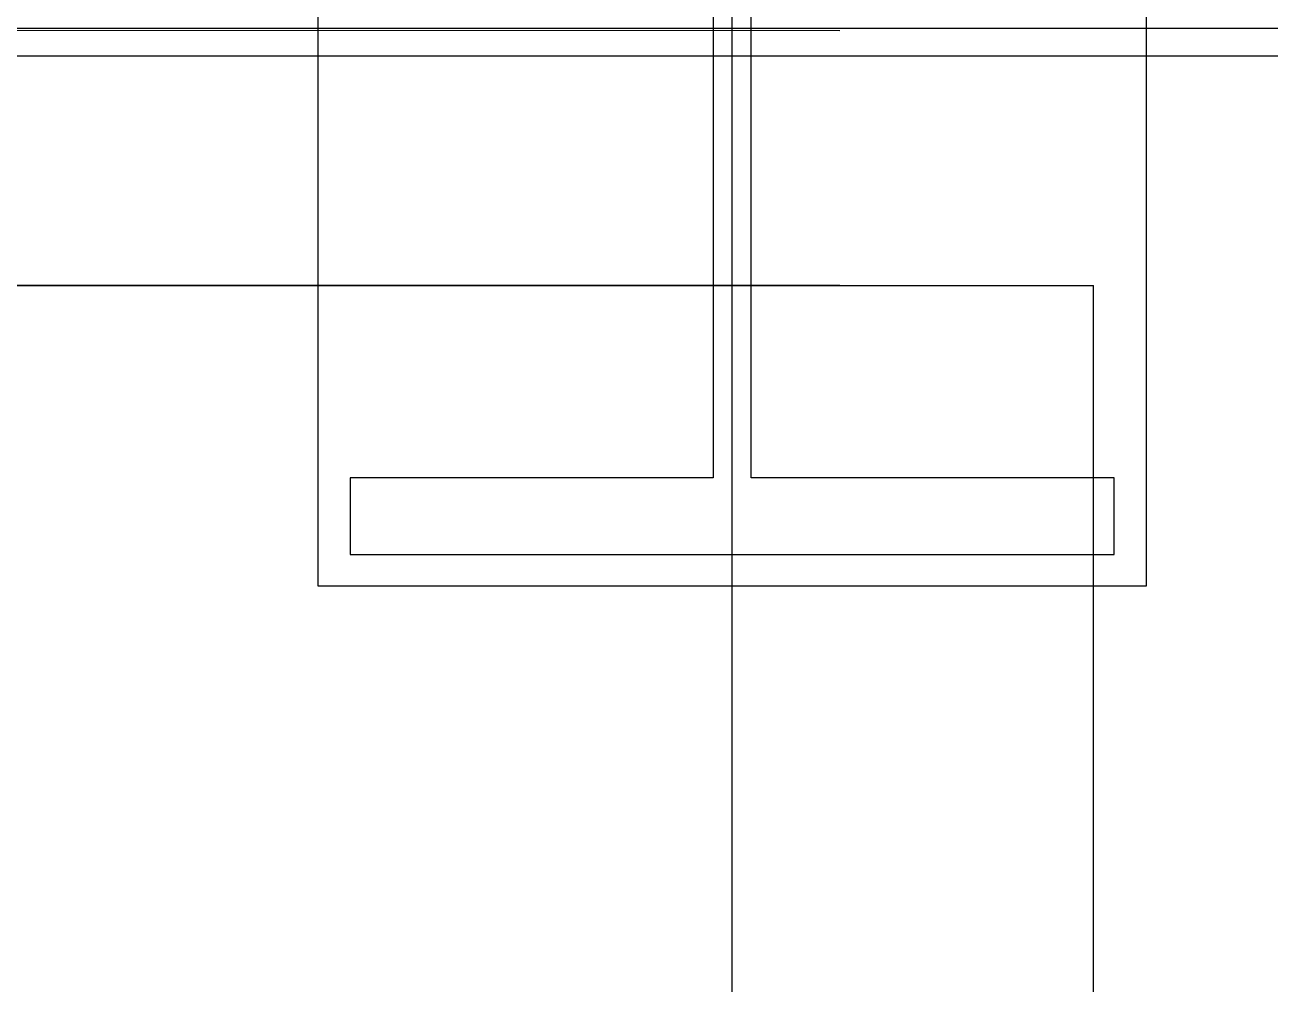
# Model space of a CAD drawing. Header units: millimetres. Extents: x 2148 to 2681, y 758 to 986.
# Drawn here: x 2348.6713 to 2349.1601, y 964.6256 to 965.0022 of the extents above; entities that cross this region are included whole.
import ezdxf

# ---------------------------------------------------------------- set-up
doc = ezdxf.new("R2010")
doc.units = ezdxf.units.MM
doc.linetypes.add('CENTER2', pattern=[28.575, 19.05, -3.175, 3.175, -3.175])
for name, color, linetype in [('cladding', 2, 'Continuous'), ('COL-EX', 2, 'Continuous'), ('ELAYOUT', 4, 'Continuous'), ('S_GRID LINES', 252, 'Continuous')]:
    doc.layers.add(name, color=color, linetype=linetype)

msp = doc.modelspace()

# ---------------------------------------------------------------- linework, layer by layer
at = {"layer": 'cladding', "elevation": 0}
msp.add_lwpolyline([(2348.7864709, 965.156811), (2349.1114709, 965.156811), (2349.1114709, 964.781811), (2348.7864709, 964.781811)], close=True, dxfattribs=at)
at = {"layer": 'COL-EX', "elevation": 0}
msp.add_lwpolyline([(2348.9564709, 965.114311), (2349.0989709, 965.114311), (2349.0989709, 965.144311), (2348.7989709, 965.144311), (2348.7989709, 965.114311), (2348.9414709, 965.114311), (2348.9414709, 964.824311), (2348.7989709, 964.824311), (2348.7989709, 964.794311), (2349.0989709, 964.794311), (2349.0989709, 964.824311), (2348.9564709, 964.824311)], close=True, dxfattribs=at)
at = {"layer": 'ELAYOUT', "ltscale": 10}
for p, q in [((2348.9912124, 964.9998923, 0), (2346.5978477, 965.0009878, 0)), ((2349.1886629, 965.0008259, 0), (2348.6117201, 965.0008259, 0)), ((2348.9912124, 964.8998923, 0), (2346.5978475, 964.9010014, 0)), ((2348.9801939, 964.8998923, 0), (2346.5978475, 964.9009963, 0)), ((2348.9912124, 964.8998923, 0), (2346.5978475, 964.9009878, 0)), ((2348.9801939, 964.8998923, 0), (2346.5978475, 964.9009828, 0)), ((2348.6117201, 964.8998923, 0), (2349.090874, 964.8998923, 0))]:
    msp.add_line(p, q, dxfattribs=at)
at = {"layer": 'ELAYOUT', "linetype": 'ByBlock', "ltscale": 0.5}
msp.add_line((2349.090874, 964.4354981, 0), (2349.090874, 964.8998923, 0), dxfattribs=at)
at = {"layer": 'S_GRID LINES', "linetype": 'CENTER2', "ltscale": 0.2}
for p, q in [((2348.9489709, 922.9776771, 0), (2348.9489709, 977.7411715, 0)), ((2348.9489709, 922.9776771, 0), (2348.9489709, 977.7411715, 0)), ((2355.5030932, 964.9898693, 0), (2290.9518229, 964.9898693, 0))]:
    msp.add_line(p, q, dxfattribs=at)

doc.saveas('drawing.dxf')
